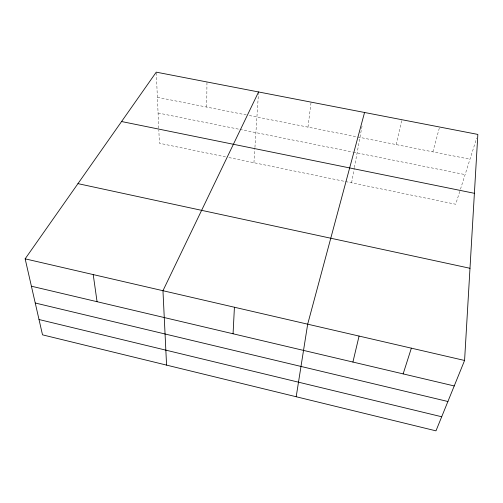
<?xml version="1.0" encoding="UTF-8"?>
<svg xmlns="http://www.w3.org/2000/svg" width="503" height="503" viewBox="0 0 503 503"><rect width="100%" height="100%" fill="white"/><g stroke="black" fill="none" stroke-linecap="round" stroke-linejoin="round"><path stroke-width="0.38" stroke-dasharray="2.52 1.89" d="M206.72 107.082L206.959 81.964M253.933 162.714L254.889 148.159M254.939 147.379L258.561 91.955M307.993 127.127L311.087 102.128M351.61 182.822L354.269 168.367M354.408 167.593L362.33 124.574M396.194 144.587L401.853 119.701M432.869 151.849L439.609 127.014M459.792 191.347L455.699 204.249L228.576 157.489M460.478 189.185L476.693 138.061M157.376 97.312L246.275 114.91M249.318 115.514L356.91 136.816M357.671 136.967L469.991 159.2M158.074 112.999L239.208 129.277M239.969 129.434L352.54 152.019M353.301 152.176L465.105 174.61M225.501 156.861L159.413 143.254L158.835 130.151M156.295 72.91L158.766 128.611"/><path stroke-width="0.75" d="M233.065 333.778L234.423 307.239M464.577 360.469L477.85 134.42L156.257 72.149L25.15 258.838L42.516 334.841L435.975 430.851L464.577 360.469L25.15 258.838M296.192 396.741L307.679 324.177L364.556 112.483M352.917 362.053L359.067 336.067M403.142 373.899L411.36 348.158M258.561 91.955L162.959 290.709L166.568 365.109M121.575 121.531L474.392 193.303M77.959 183.639L469.991 268.281M31.406 286.213L454.222 385.946M35.241 303.007L447.903 401.507M39.014 319.524L441.703 416.761M93.218 274.581L97.06 301.699"/></g></svg>
